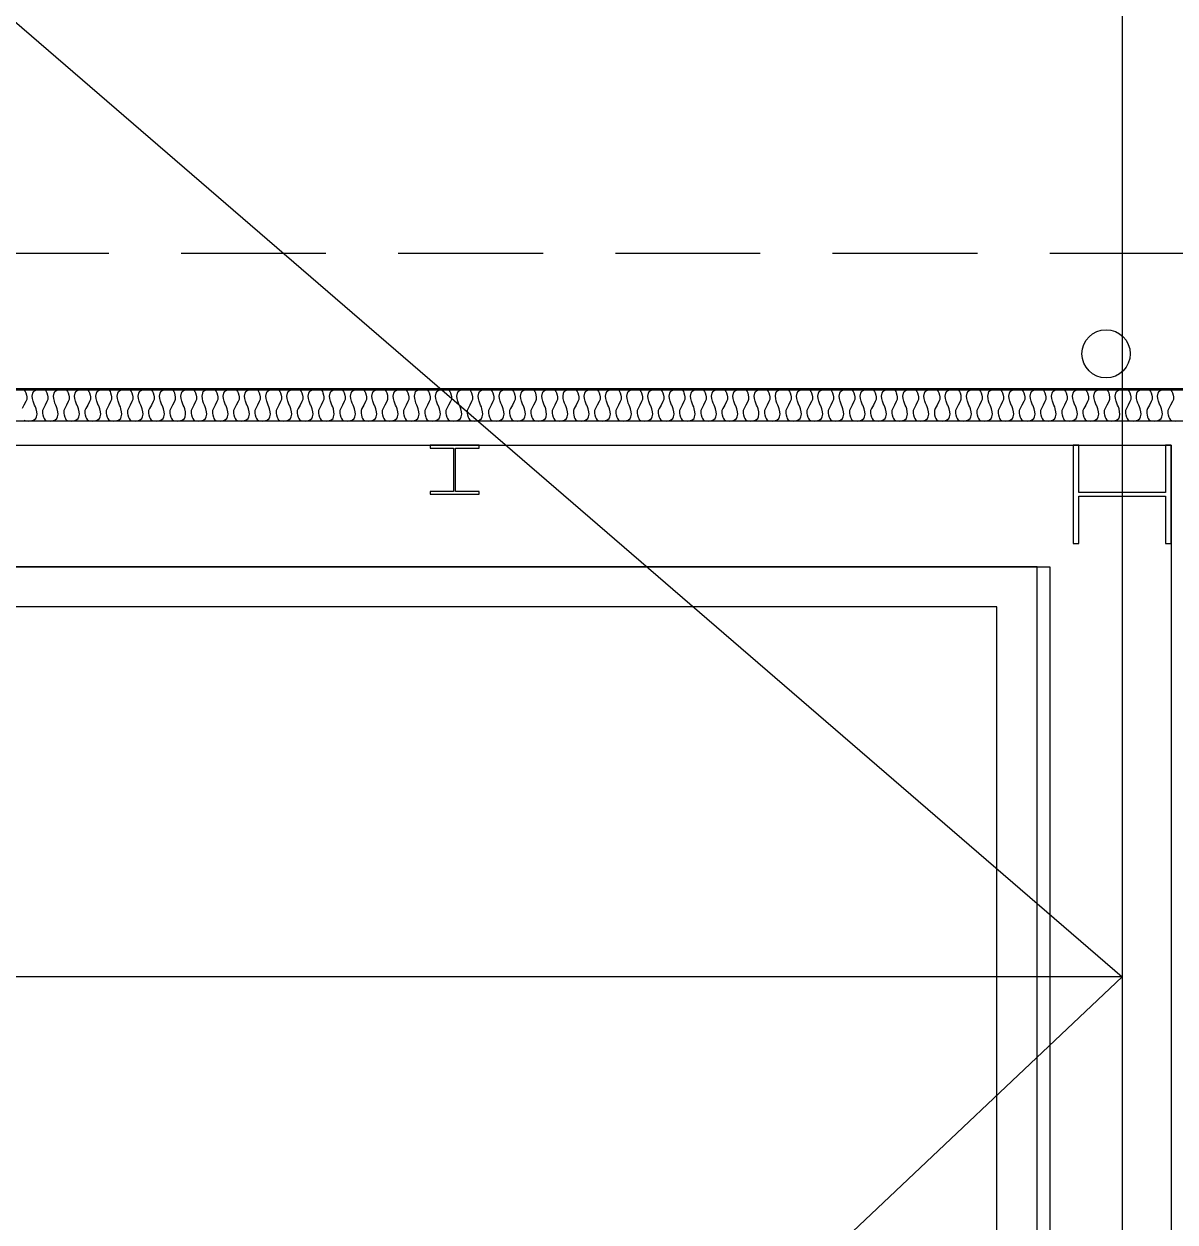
# Model space of a CAD drawing. Header units: millimetres. Extents: x -68474 to 336725, y -113450 to 40976.
# Drawn here: x 122587 to 126164, y -60762 to -57038 of the extents above; entities that cross this region are included whole.
import ezdxf

# ---------------------------------------------------------------- set-up
doc = ezdxf.new("R2010")
doc.units = ezdxf.units.MM
doc.header["$LTSCALE"] = 900
doc.linetypes.add('s5152a$0$DASHED', pattern=[0.75, 0.5, -0.25])
for name, color, linetype in [('s5152a$0$12', 7, 'Continuous'), ('s5152a$0$45', 7, 'Continuous'), ('s5152a$0$CLADDING', 1, 'Continuous'), ('s5152a$0$ELE', 13, 'Continuous'), ('s5152a$0$INNER', 4, 'Continuous'), ('s5152a$0$MGI-HAT', 7, 'Continuous'), ('s5152a$0$ST-POST', 5, 'Continuous'), ('s5152a$0$STEP', 15, 'Continuous')]:
    doc.layers.add(name, color=color, linetype=linetype)

msp = doc.modelspace()

# ---------------------------------------------------------------- linework, layer by layer
at = {"linetype": 's5152a$0$DASHED'}
msp.add_line((112950.1, -57749.9), (126600.1, -57749.9), dxfattribs=at)
msp.add_circle((125950, -58063), 75)
at = {"layer": 's5152a$0$12', "color": 8, "linetype": 'Continuous'}
for p, q in [((126000.1, -59999.9), (108000, -59999.9)), ((116929.5, -68573.4), (125999.9, -59999.9))]:
    msp.add_line(p, q, dxfattribs=at)
at = {"layer": 's5152a$0$45', "color": 8, "linetype": 'Continuous'}
for p, q in [((126000.1, -43170), (126000.1, -71250)), ((116931.7, -52173.9), (125999.9, -59999.9))]:
    msp.add_line(p, q, dxfattribs=at)
at = {"layer": 's5152a$0$CLADDING'}
for p, q in [((120675.1, -58172.4), (126327.6, -58172.4)), ((126327.6, -58172.4), (120675.1, -58172.4)), ((126227.6, -58272.4), (120775.1, -58272.4))]:
    msp.add_line(p, q, dxfattribs=at)
at = {"layer": 's5152a$0$ELE'}
for p, q in [((120775.1, -58347.4), (126152.6, -58347.4)), ((126152.6, -58347.4), (126152.6, -71199.9))]:
    msp.add_line(p, q, dxfattribs=at)
at = {"layer": 's5152a$0$INNER'}
for points in [[(122581.1, -58173.55883), (122587.1, -58175.55883), (122590.1, -58180.55883), (122592.1, -58184.55883), (122594.1, -58191.55883), (122595.1, -58196.55883), (122595.1, -58201.55883), (122595.1, -58205.55883), (122592.1, -58211.55883), (122586.67941, -58222.4), (122581.25883, -58233.24117)], [(122619.43647, -58222.4), (122617.1, -58216.55883), (122615.1, -58210.55883), (122613.1, -58201.55883), (122612.1, -58194.55883), (122614.1, -58185.55883), (122616.1, -58180.55883), (122623.1, -58175.55883), (122637.1, -58172.55883), (122647.1, -58173.55883), (122653.1, -58175.55883), (122656.1, -58180.55883), (122658.1, -58184.55883), (122660.1, -58191.55883), (122661.1, -58196.55883), (122661.1, -58201.55883), (122661.1, -58205.55883), (122658.1, -58211.55883), (122652.67941, -58222.4), (122647.25883, -58233.24117), (122644.25883, -58239.24117), (122644.25883, -58243.24117), (122644.25883, -58248.24117), (122645.25883, -58253.24117), (122647.25883, -58260.24117), (122649.25883, -58264.24117), (122652.25883, -58269.24117), (122658.25883, -58271.24117), (122668.25883, -58272.24117), (122682.25883, -58269.24117), (122689.25883, -58264.24117), (122691.25883, -58259.24117), (122693.25883, -58250.24117), (122692.25883, -58243.24117), (122690.25883, -58234.24117), (122688.25883, -58228.24117), (122685.92236, -58222.4)], [(122685.43647, -58222.4), (122683.1, -58216.55883), (122681.1, -58210.55883), (122679.1, -58201.55883), (122678.1, -58194.55883), (122680.1, -58185.55883), (122682.1, -58180.55883), (122689.1, -58175.55883), (122703.1, -58172.55883), (122713.1, -58173.55883), (122719.1, -58175.55883), (122722.1, -58180.55883), (122724.1, -58184.55883), (122726.1, -58191.55883), (122727.1, -58196.55883), (122727.1, -58201.55883), (122727.1, -58205.55883), (122724.1, -58211.55883), (122718.67941, -58222.4), (122713.25883, -58233.24117), (122710.25883, -58239.24117), (122710.25883, -58243.24117), (122710.25883, -58248.24117), (122711.25883, -58253.24117), (122713.25883, -58260.24117), (122715.25883, -58264.24117), (122718.25883, -58269.24117), (122724.25883, -58271.24117), (122734.25883, -58272.24117), (122748.25883, -58269.24117), (122755.25883, -58264.24117), (122757.25883, -58259.24117), (122759.25883, -58250.24117), (122758.25883, -58243.24117), (122756.25883, -58234.24117), (122754.25883, -58228.24117), (122751.92236, -58222.4)], [(122751.43647, -58222.4), (122749.1, -58216.55883), (122747.1, -58210.55883), (122745.1, -58201.55883), (122744.1, -58194.55883), (122746.1, -58185.55883), (122748.1, -58180.55883), (122755.1, -58175.55883), (122769.1, -58172.55883), (122779.1, -58173.55883), (122785.1, -58175.55883), (122788.1, -58180.55883), (122790.1, -58184.55883), (122792.1, -58191.55883), (122793.1, -58196.55883), (122793.1, -58201.55883), (122793.1, -58205.55883), (122790.1, -58211.55883), (122784.67941, -58222.4), (122779.25883, -58233.24117), (122776.25883, -58239.24117), (122776.25883, -58243.24117), (122776.25883, -58248.24117), (122777.25883, -58253.24117), (122779.25883, -58260.24117), (122781.25883, -58264.24117), (122784.25883, -58269.24117), (122790.25883, -58271.24117), (122800.25883, -58272.24117), (122814.25883, -58269.24117), (122821.25883, -58264.24117), (122823.25883, -58259.24117), (122825.25883, -58250.24117), (122824.25883, -58243.24117), (122822.25883, -58234.24117), (122820.25883, -58228.24117), (122817.92236, -58222.4)], [(122817.43647, -58222.4), (122815.1, -58216.55883), (122813.1, -58210.55883), (122811.1, -58201.55883), (122810.1, -58194.55883), (122812.1, -58185.55883), (122814.1, -58180.55883), (122821.1, -58175.55883), (122835.1, -58172.55883), (122845.1, -58173.55883), (122851.1, -58175.55883), (122854.1, -58180.55883), (122856.1, -58184.55883), (122858.1, -58191.55883), (122859.1, -58196.55883), (122859.1, -58201.55883), (122859.1, -58205.55883), (122856.1, -58211.55883), (122850.67941, -58222.4), (122845.25883, -58233.24117), (122842.25883, -58239.24117), (122842.25883, -58243.24117), (122842.25883, -58248.24117), (122843.25883, -58253.24117), (122845.25883, -58260.24117), (122847.25883, -58264.24117), (122850.25883, -58269.24117), (122856.25883, -58271.24117), (122866.25883, -58272.24117), (122880.25883, -58269.24117), (122887.25883, -58264.24117), (122889.25883, -58259.24117), (122891.25883, -58250.24117), (122890.25883, -58243.24117), (122888.25883, -58234.24117), (122886.25883, -58228.24117), (122883.92236, -58222.4)], [(122883.43647, -58222.4), (122881.1, -58216.55883), (122879.1, -58210.55883), (122877.1, -58201.55883), (122876.1, -58194.55883), (122878.1, -58185.55883), (122880.1, -58180.55883), (122887.1, -58175.55883), (122901.1, -58172.55883), (122911.1, -58173.55883), (122917.1, -58175.55883), (122920.1, -58180.55883), (122922.1, -58184.55883), (122924.1, -58191.55883), (122925.1, -58196.55883), (122925.1, -58201.55883), (122925.1, -58205.55883), (122922.1, -58211.55883), (122916.67941, -58222.4), (122911.25883, -58233.24117), (122908.25883, -58239.24117), (122908.25883, -58243.24117), (122908.25883, -58248.24117), (122909.25883, -58253.24117), (122911.25883, -58260.24117), (122913.25883, -58264.24117), (122916.25883, -58269.24117), (122922.25883, -58271.24117), (122932.25883, -58272.24117), (122946.25883, -58269.24117), (122953.25883, -58264.24117), (122955.25883, -58259.24117), (122957.25883, -58250.24117), (122956.25883, -58243.24117), (122954.25883, -58234.24117), (122952.25883, -58228.24117), (122949.92236, -58222.4)], [(122949.43647, -58222.4), (122947.1, -58216.55883), (122945.1, -58210.55883), (122943.1, -58201.55883), (122942.1, -58194.55883), (122944.1, -58185.55883), (122946.1, -58180.55883), (122953.1, -58175.55883), (122967.1, -58172.55883), (122977.1, -58173.55883), (122983.1, -58175.55883), (122986.1, -58180.55883), (122988.1, -58184.55883), (122990.1, -58191.55883), (122991.1, -58196.55883), (122991.1, -58201.55883), (122991.1, -58205.55883), (122988.1, -58211.55883), (122982.67941, -58222.4), (122977.25883, -58233.24117), (122974.25883, -58239.24117), (122974.25883, -58243.24117), (122974.25883, -58248.24117), (122975.25883, -58253.24117), (122977.25883, -58260.24117), (122979.25883, -58264.24117), (122982.25883, -58269.24117), (122988.25883, -58271.24117), (122998.25883, -58272.24117), (123012.25883, -58269.24117), (123019.25883, -58264.24117), (123021.25883, -58259.24117), (123023.25883, -58250.24117), (123022.25883, -58243.24117), (123020.25883, -58234.24117), (123018.25883, -58228.24117), (123015.92236, -58222.4)], [(123015.43647, -58222.4), (123013.1, -58216.55883), (123011.1, -58210.55883), (123009.1, -58201.55883), (123008.1, -58194.55883), (123010.1, -58185.55883), (123012.1, -58180.55883), (123019.1, -58175.55883), (123033.1, -58172.55883), (123043.1, -58173.55883), (123049.1, -58175.55883), (123052.1, -58180.55883), (123054.1, -58184.55883), (123056.1, -58191.55883), (123057.1, -58196.55883), (123057.1, -58201.55883), (123057.1, -58205.55883), (123054.1, -58211.55883), (123048.67941, -58222.4), (123043.25883, -58233.24117), (123040.25883, -58239.24117), (123040.25883, -58243.24117), (123040.25883, -58248.24117), (123041.25883, -58253.24117), (123043.25883, -58260.24117), (123045.25883, -58264.24117), (123048.25883, -58269.24117), (123054.25883, -58271.24117), (123064.25883, -58272.24117), (123078.25883, -58269.24117), (123085.25883, -58264.24117), (123087.25883, -58259.24117), (123089.25883, -58250.24117), (123088.25883, -58243.24117), (123086.25883, -58234.24117), (123084.25883, -58228.24117), (123081.92236, -58222.4)], [(123081.43647, -58222.4), (123079.1, -58216.55883), (123077.1, -58210.55883), (123075.1, -58201.55883), (123074.1, -58194.55883), (123076.1, -58185.55883), (123078.1, -58180.55883), (123085.1, -58175.55883), (123099.1, -58172.55883), (123109.1, -58173.55883), (123115.1, -58175.55883), (123118.1, -58180.55883), (123120.1, -58184.55883), (123122.1, -58191.55883), (123123.1, -58196.55883), (123123.1, -58201.55883), (123123.1, -58205.55883), (123120.1, -58211.55883), (123114.67941, -58222.4), (123109.25883, -58233.24117), (123106.25883, -58239.24117), (123106.25883, -58243.24117), (123106.25883, -58248.24117), (123107.25883, -58253.24117), (123109.25883, -58260.24117), (123111.25883, -58264.24117), (123114.25883, -58269.24117), (123120.25883, -58271.24117), (123130.25883, -58272.24117), (123144.25883, -58269.24117), (123151.25883, -58264.24117), (123153.25883, -58259.24117), (123155.25883, -58250.24117), (123154.25883, -58243.24117), (123152.25883, -58234.24117), (123150.25883, -58228.24117), (123147.92236, -58222.4)], [(123147.43647, -58222.4), (123145.1, -58216.55883), (123143.1, -58210.55883), (123141.1, -58201.55883), (123140.1, -58194.55883), (123142.1, -58185.55883), (123144.1, -58180.55883), (123151.1, -58175.55883), (123165.1, -58172.55883), (123175.1, -58173.55883), (123181.1, -58175.55883), (123184.1, -58180.55883), (123186.1, -58184.55883), (123188.1, -58191.55883), (123189.1, -58196.55883), (123189.1, -58201.55883), (123189.1, -58205.55883), (123186.1, -58211.55883), (123180.67941, -58222.4), (123175.25883, -58233.24117), (123172.25883, -58239.24117), (123172.25883, -58243.24117), (123172.25883, -58248.24117), (123173.25883, -58253.24117), (123175.25883, -58260.24117), (123177.25883, -58264.24117), (123180.25883, -58269.24117), (123186.25883, -58271.24117), (123196.25883, -58272.24117), (123210.25883, -58269.24117), (123217.25883, -58264.24117), (123219.25883, -58259.24117), (123221.25883, -58250.24117), (123220.25883, -58243.24117), (123218.25883, -58234.24117), (123216.25883, -58228.24117), (123213.92236, -58222.4)], [(123213.43647, -58222.4), (123211.1, -58216.55883), (123209.1, -58210.55883), (123207.1, -58201.55883), (123206.1, -58194.55883), (123208.1, -58185.55883), (123210.1, -58180.55883), (123217.1, -58175.55883), (123231.1, -58172.55883), (123241.1, -58173.55883), (123247.1, -58175.55883), (123250.1, -58180.55883), (123252.1, -58184.55883), (123254.1, -58191.55883), (123255.1, -58196.55883), (123255.1, -58201.55883), (123255.1, -58205.55883), (123252.1, -58211.55883), (123246.67941, -58222.4), (123241.25883, -58233.24117), (123238.25883, -58239.24117), (123238.25883, -58243.24117), (123238.25883, -58248.24117), (123239.25883, -58253.24117), (123241.25883, -58260.24117), (123243.25883, -58264.24117), (123246.25883, -58269.24117), (123252.25883, -58271.24117), (123262.25883, -58272.24117), (123276.25883, -58269.24117), (123283.25883, -58264.24117), (123285.25883, -58259.24117), (123287.25883, -58250.24117), (123286.25883, -58243.24117), (123284.25883, -58234.24117), (123282.25883, -58228.24117), (123279.92236, -58222.4)], [(123279.43647, -58222.4), (123277.1, -58216.55883), (123275.1, -58210.55883), (123273.1, -58201.55883), (123272.1, -58194.55883), (123274.1, -58185.55883), (123276.1, -58180.55883), (123283.1, -58175.55883), (123297.1, -58172.55883), (123307.1, -58173.55883), (123313.1, -58175.55883), (123316.1, -58180.55883), (123318.1, -58184.55883), (123320.1, -58191.55883), (123321.1, -58196.55883), (123321.1, -58201.55883), (123321.1, -58205.55883), (123318.1, -58211.55883), (123312.67941, -58222.4), (123307.25883, -58233.24117), (123304.25883, -58239.24117), (123304.25883, -58243.24117), (123304.25883, -58248.24117), (123305.25883, -58253.24117), (123307.25883, -58260.24117), (123309.25883, -58264.24117), (123312.25883, -58269.24117), (123318.25883, -58271.24117), (123328.25883, -58272.24117), (123342.25883, -58269.24117), (123349.25883, -58264.24117), (123351.25883, -58259.24117), (123353.25883, -58250.24117), (123352.25883, -58243.24117), (123350.25883, -58234.24117), (123348.25883, -58228.24117), (123345.92236, -58222.4)], [(123345.43647, -58222.4), (123343.1, -58216.55883), (123341.1, -58210.55883), (123339.1, -58201.55883), (123338.1, -58194.55883), (123340.1, -58185.55883), (123342.1, -58180.55883), (123349.1, -58175.55883), (123363.1, -58172.55883), (123373.1, -58173.55883), (123379.1, -58175.55883), (123382.1, -58180.55883), (123384.1, -58184.55883), (123386.1, -58191.55883), (123387.1, -58196.55883), (123387.1, -58201.55883), (123387.1, -58205.55883), (123384.1, -58211.55883), (123378.67941, -58222.4), (123373.25883, -58233.24117), (123370.25883, -58239.24117), (123370.25883, -58243.24117), (123370.25883, -58248.24117), (123371.25883, -58253.24117), (123373.25883, -58260.24117), (123375.25883, -58264.24117), (123378.25883, -58269.24117), (123384.25883, -58271.24117), (123394.25883, -58272.24117), (123408.25883, -58269.24117), (123415.25883, -58264.24117), (123417.25883, -58259.24117), (123419.25883, -58250.24117), (123418.25883, -58243.24117), (123416.25883, -58234.24117), (123414.25883, -58228.24117), (123411.92236, -58222.4)], [(123411.43647, -58222.4), (123409.1, -58216.55883), (123407.1, -58210.55883), (123405.1, -58201.55883), (123404.1, -58194.55883), (123406.1, -58185.55883), (123408.1, -58180.55883), (123415.1, -58175.55883), (123429.1, -58172.55883), (123439.1, -58173.55883), (123445.1, -58175.55883), (123448.1, -58180.55883), (123450.1, -58184.55883), (123452.1, -58191.55883), (123453.1, -58196.55883), (123453.1, -58201.55883), (123453.1, -58205.55883), (123450.1, -58211.55883), (123444.67941, -58222.4), (123439.25883, -58233.24117), (123436.25883, -58239.24117), (123436.25883, -58243.24117), (123436.25883, -58248.24117), (123437.25883, -58253.24117), (123439.25883, -58260.24117), (123441.25883, -58264.24117), (123444.25883, -58269.24117), (123450.25883, -58271.24117), (123460.25883, -58272.24117), (123474.25883, -58269.24117), (123481.25883, -58264.24117), (123483.25883, -58259.24117), (123485.25883, -58250.24117), (123484.25883, -58243.24117), (123482.25883, -58234.24117), (123480.25883, -58228.24117), (123477.92236, -58222.4)], [(123477.43647, -58222.4), (123475.1, -58216.55883), (123473.1, -58210.55883), (123471.1, -58201.55883), (123470.1, -58194.55883), (123472.1, -58185.55883), (123474.1, -58180.55883), (123481.1, -58175.55883), (123495.1, -58172.55883), (123505.1, -58173.55883), (123511.1, -58175.55883), (123514.1, -58180.55883), (123516.1, -58184.55883), (123518.1, -58191.55883), (123519.1, -58196.55883), (123519.1, -58201.55883), (123519.1, -58205.55883), (123516.1, -58211.55883), (123510.67941, -58222.4), (123505.25883, -58233.24117), (123502.25883, -58239.24117), (123502.25883, -58243.24117), (123502.25883, -58248.24117), (123503.25883, -58253.24117), (123505.25883, -58260.24117), (123507.25883, -58264.24117), (123510.25883, -58269.24117), (123516.25883, -58271.24117), (123526.25883, -58272.24117), (123540.25883, -58269.24117), (123547.25883, -58264.24117), (123549.25883, -58259.24117), (123551.25883, -58250.24117), (123550.25883, -58243.24117), (123548.25883, -58234.24117), (123546.25883, -58228.24117), (123543.92236, -58222.4)], [(123543.43647, -58222.4), (123541.1, -58216.55883), (123539.1, -58210.55883), (123537.1, -58201.55883), (123536.1, -58194.55883), (123538.1, -58185.55883), (123540.1, -58180.55883), (123547.1, -58175.55883), (123561.1, -58172.55883), (123571.1, -58173.55883), (123577.1, -58175.55883), (123580.1, -58180.55883), (123582.1, -58184.55883), (123584.1, -58191.55883), (123585.1, -58196.55883), (123585.1, -58201.55883), (123585.1, -58205.55883), (123582.1, -58211.55883), (123576.67941, -58222.4), (123571.25883, -58233.24117), (123568.25883, -58239.24117), (123568.25883, -58243.24117), (123568.25883, -58248.24117), (123569.25883, -58253.24117), (123571.25883, -58260.24117), (123573.25883, -58264.24117), (123576.25883, -58269.24117), (123582.25883, -58271.24117), (123592.25883, -58272.24117), (123606.25883, -58269.24117), (123613.25883, -58264.24117), (123615.25883, -58259.24117), (123617.25883, -58250.24117), (123616.25883, -58243.24117), (123614.25883, -58234.24117), (123612.25883, -58228.24117), (123609.92236, -58222.4)], [(123609.43647, -58222.4), (123607.1, -58216.55883), (123605.1, -58210.55883), (123603.1, -58201.55883), (123602.1, -58194.55883), (123604.1, -58185.55883), (123606.1, -58180.55883), (123613.1, -58175.55883), (123627.1, -58172.55883), (123637.1, -58173.55883), (123643.1, -58175.55883), (123646.1, -58180.55883), (123648.1, -58184.55883), (123650.1, -58191.55883), (123651.1, -58196.55883), (123651.1, -58201.55883), (123651.1, -58205.55883), (123648.1, -58211.55883), (123642.67941, -58222.4), (123637.25883, -58233.24117), (123634.25883, -58239.24117), (123634.25883, -58243.24117), (123634.25883, -58248.24117), (123635.25883, -58253.24117), (123637.25883, -58260.24117), (123639.25883, -58264.24117), (123642.25883, -58269.24117), (123648.25883, -58271.24117), (123658.25883, -58272.24117), (123672.25883, -58269.24117), (123679.25883, -58264.24117), (123681.25883, -58259.24117), (123683.25883, -58250.24117), (123682.25883, -58243.24117), (123680.25883, -58234.24117), (123678.25883, -58228.24117), (123675.92236, -58222.4)], [(123675.43647, -58222.4), (123673.1, -58216.55883), (123671.1, -58210.55883), (123669.1, -58201.55883), (123668.1, -58194.55883), (123670.1, -58185.55883), (123672.1, -58180.55883), (123679.1, -58175.55883), (123693.1, -58172.55883), (123703.1, -58173.55883), (123709.1, -58175.55883), (123712.1, -58180.55883), (123714.1, -58184.55883), (123716.1, -58191.55883), (123717.1, -58196.55883), (123717.1, -58201.55883), (123717.1, -58205.55883), (123714.1, -58211.55883), (123708.67941, -58222.4), (123703.25883, -58233.24117), (123700.25883, -58239.24117), (123700.25883, -58243.24117), (123700.25883, -58248.24117), (123701.25883, -58253.24117), (123703.25883, -58260.24117), (123705.25883, -58264.24117), (123708.25883, -58269.24117), (123714.25883, -58271.24117), (123724.25883, -58272.24117), (123738.25883, -58269.24117), (123745.25883, -58264.24117), (123747.25883, -58259.24117), (123749.25883, -58250.24117), (123748.25883, -58243.24117), (123746.25883, -58234.24117), (123744.25883, -58228.24117), (123741.92236, -58222.4)], [(123741.43647, -58222.4), (123739.1, -58216.55883), (123737.1, -58210.55883), (123735.1, -58201.55883), (123734.1, -58194.55883), (123736.1, -58185.55883), (123738.1, -58180.55883), (123745.1, -58175.55883), (123759.1, -58172.55883), (123769.1, -58173.55883), (123775.1, -58175.55883), (123778.1, -58180.55883), (123780.1, -58184.55883), (123782.1, -58191.55883), (123783.1, -58196.55883), (123783.1, -58201.55883), (123783.1, -58205.55883), (123780.1, -58211.55883), (123774.67941, -58222.4), (123769.25883, -58233.24117), (123766.25883, -58239.24117), (123766.25883, -58243.24117), (123766.25883, -58248.24117), (123767.25883, -58253.24117), (123769.25883, -58260.24117), (123771.25883, -58264.24117), (123774.25883, -58269.24117), (123780.25883, -58271.24117), (123790.25883, -58272.24117), (123804.25883, -58269.24117), (123811.25883, -58264.24117), (123813.25883, -58259.24117), (123815.25883, -58250.24117), (123814.25883, -58243.24117), (123812.25883, -58234.24117), (123810.25883, -58228.24117), (123807.92236, -58222.4)], [(123807.43647, -58222.4), (123805.1, -58216.55883), (123803.1, -58210.55883), (123801.1, -58201.55883), (123800.1, -58194.55883), (123802.1, -58185.55883), (123804.1, -58180.55883), (123811.1, -58175.55883), (123825.1, -58172.55883), (123835.1, -58173.55883), (123841.1, -58175.55883), (123844.1, -58180.55883), (123846.1, -58184.55883), (123848.1, -58191.55883), (123849.1, -58196.55883), (123849.1, -58201.55883), (123849.1, -58205.55883), (123846.1, -58211.55883), (123840.67941, -58222.4), (123835.25883, -58233.24117), (123832.25883, -58239.24117), (123832.25883, -58243.24117), (123832.25883, -58248.24117), (123833.25883, -58253.24117), (123835.25883, -58260.24117), (123837.25883, -58264.24117), (123840.25883, -58269.24117), (123846.25883, -58271.24117), (123856.25883, -58272.24117), (123870.25883, -58269.24117), (123877.25883, -58264.24117), (123879.25883, -58259.24117), (123881.25883, -58250.24117), (123880.25883, -58243.24117), (123878.25883, -58234.24117), (123876.25883, -58228.24117), (123873.92236, -58222.4)], [(123873.43647, -58222.4), (123871.1, -58216.55883), (123869.1, -58210.55883), (123867.1, -58201.55883), (123866.1, -58194.55883), (123868.1, -58185.55883), (123870.1, -58180.55883), (123877.1, -58175.55883), (123891.1, -58172.55883), (123901.1, -58173.55883), (123907.1, -58175.55883), (123910.1, -58180.55883), (123912.1, -58184.55883), (123914.1, -58191.55883), (123915.1, -58196.55883), (123915.1, -58201.55883), (123915.1, -58205.55883), (123912.1, -58211.55883), (123906.67941, -58222.4), (123901.25883, -58233.24117), (123898.25883, -58239.24117), (123898.25883, -58243.24117), (123898.25883, -58248.24117), (123899.25883, -58253.24117), (123901.25883, -58260.24117), (123903.25883, -58264.24117), (123906.25883, -58269.24117), (123912.25883, -58271.24117), (123922.25883, -58272.24117), (123936.25883, -58269.24117), (123943.25883, -58264.24117), (123945.25883, -58259.24117), (123947.25883, -58250.24117), (123946.25883, -58243.24117), (123944.25883, -58234.24117), (123942.25883, -58228.24117), (123939.92236, -58222.4)], [(123939.43647, -58222.4), (123937.1, -58216.55883), (123935.1, -58210.55883), (123933.1, -58201.55883), (123932.1, -58194.55883), (123934.1, -58185.55883), (123936.1, -58180.55883), (123943.1, -58175.55883), (123957.1, -58172.55883), (123967.1, -58173.55883), (123973.1, -58175.55883), (123976.1, -58180.55883), (123978.1, -58184.55883), (123980.1, -58191.55883), (123981.1, -58196.55883), (123981.1, -58201.55883), (123981.1, -58205.55883), (123978.1, -58211.55883), (123972.67941, -58222.4), (123967.25883, -58233.24117), (123964.25883, -58239.24117), (123964.25883, -58243.24117), (123964.25883, -58248.24117), (123965.25883, -58253.24117), (123967.25883, -58260.24117), (123969.25883, -58264.24117), (123972.25883, -58269.24117), (123978.25883, -58271.24117), (123988.25883, -58272.24117), (124002.25883, -58269.24117), (124009.25883, -58264.24117), (124011.25883, -58259.24117), (124013.25883, -58250.24117), (124012.25883, -58243.24117), (124010.25883, -58234.24117), (124008.25883, -58228.24117), (124005.92236, -58222.4)], [(124005.43647, -58222.4), (124003.1, -58216.55883), (124001.1, -58210.55883), (123999.1, -58201.55883), (123998.1, -58194.55883), (124000.1, -58185.55883), (124002.1, -58180.55883), (124009.1, -58175.55883), (124023.1, -58172.55883), (124033.1, -58173.55883), (124039.1, -58175.55883), (124042.1, -58180.55883), (124044.1, -58184.55883), (124046.1, -58191.55883), (124047.1, -58196.55883), (124047.1, -58201.55883), (124047.1, -58205.55883), (124044.1, -58211.55883), (124038.67941, -58222.4), (124033.25883, -58233.24117), (124030.25883, -58239.24117), (124030.25883, -58243.24117), (124030.25883, -58248.24117), (124031.25883, -58253.24117), (124033.25883, -58260.24117), (124035.25883, -58264.24117), (124038.25883, -58269.24117), (124044.25883, -58271.24117), (124054.25883, -58272.24117), (124068.25883, -58269.24117), (124075.25883, -58264.24117), (124077.25883, -58259.24117), (124079.25883, -58250.24117), (124078.25883, -58243.24117), (124076.25883, -58234.24117), (124074.25883, -58228.24117), (124071.92236, -58222.4)], [(124071.43647, -58222.4), (124069.1, -58216.55883), (124067.1, -58210.55883), (124065.1, -58201.55883), (124064.1, -58194.55883), (124066.1, -58185.55883), (124068.1, -58180.55883), (124075.1, -58175.55883), (124089.1, -58172.55883), (124099.1, -58173.55883), (124105.1, -58175.55883), (124108.1, -58180.55883), (124110.1, -58184.55883), (124112.1, -58191.55883), (124113.1, -58196.55883), (124113.1, -58201.55883), (124113.1, -58205.55883), (124110.1, -58211.55883), (124104.67941, -58222.4), (124099.25883, -58233.24117), (124096.25883, -58239.24117), (124096.25883, -58243.24117), (124096.25883, -58248.24117), (124097.25883, -58253.24117), (124099.25883, -58260.24117), (124101.25883, -58264.24117), (124104.25883, -58269.24117), (124110.25883, -58271.24117), (124120.25883, -58272.24117), (124134.25883, -58269.24117), (124141.25883, -58264.24117), (124143.25883, -58259.24117), (124145.25883, -58250.24117), (124144.25883, -58243.24117), (124142.25883, -58234.24117), (124140.25883, -58228.24117), (124137.92236, -58222.4)], [(124137.43647, -58222.4), (124135.1, -58216.55883), (124133.1, -58210.55883), (124131.1, -58201.55883), (124130.1, -58194.55883), (124132.1, -58185.55883), (124134.1, -58180.55883), (124141.1, -58175.55883), (124155.1, -58172.55883), (124165.1, -58173.55883), (124171.1, -58175.55883), (124174.1, -58180.55883), (124176.1, -58184.55883), (124178.1, -58191.55883), (124179.1, -58196.55883), (124179.1, -58201.55883), (124179.1, -58205.55883), (124176.1, -58211.55883), (124170.67941, -58222.4), (124165.25883, -58233.24117), (124162.25883, -58239.24117), (124162.25883, -58243.24117), (124162.25883, -58248.24117), (124163.25883, -58253.24117), (124165.25883, -58260.24117), (124167.25883, -58264.24117), (124170.25883, -58269.24117), (124176.25883, -58271.24117), (124186.25883, -58272.24117), (124200.25883, -58269.24117), (124207.25883, -58264.24117), (124209.25883, -58259.24117), (124211.25883, -58250.24117), (124210.25883, -58243.24117), (124208.25883, -58234.24117), (124206.25883, -58228.24117), (124203.92236, -58222.4)], [(124203.43647, -58222.4), (124201.1, -58216.55883), (124199.1, -58210.55883), (124197.1, -58201.55883), (124196.1, -58194.55883), (124198.1, -58185.55883), (124200.1, -58180.55883), (124207.1, -58175.55883), (124221.1, -58172.55883), (124231.1, -58173.55883), (124237.1, -58175.55883), (124240.1, -58180.55883), (124242.1, -58184.55883), (124244.1, -58191.55883), (124245.1, -58196.55883), (124245.1, -58201.55883), (124245.1, -58205.55883), (124242.1, -58211.55883), (124236.67941, -58222.4), (124231.25883, -58233.24117), (124228.25883, -58239.24117), (124228.25883, -58243.24117), (124228.25883, -58248.24117), (124229.25883, -58253.24117), (124231.25883, -58260.24117), (124233.25883, -58264.24117), (124236.25883, -58269.24117), (124242.25883, -58271.24117), (124252.25883, -58272.24117), (124266.25883, -58269.24117), (124273.25883, -58264.24117), (124275.25883, -58259.24117), (124277.25883, -58250.24117), (124276.25883, -58243.24117), (124274.25883, -58234.24117), (124272.25883, -58228.24117), (124269.92236, -58222.4)], [(124269.43647, -58222.4), (124267.1, -58216.55883), (124265.1, -58210.55883), (124263.1, -58201.55883), (124262.1, -58194.55883), (124264.1, -58185.55883), (124266.1, -58180.55883), (124273.1, -58175.55883), (124287.1, -58172.55883), (124297.1, -58173.55883), (124303.1, -58175.55883), (124306.1, -58180.55883), (124308.1, -58184.55883), (124310.1, -58191.55883), (124311.1, -58196.55883), (124311.1, -58201.55883), (124311.1, -58205.55883), (124308.1, -58211.55883), (124302.67941, -58222.4), (124297.25883, -58233.24117), (124294.25883, -58239.24117), (124294.25883, -58243.24117), (124294.25883, -58248.24117), (124295.25883, -58253.24117), (124297.25883, -58260.24117), (124299.25883, -58264.24117), (124302.25883, -58269.24117), (124308.25883, -58271.24117), (124318.25883, -58272.24117), (124332.25883, -58269.24117), (124339.25883, -58264.24117), (124341.25883, -58259.24117), (124343.25883, -58250.24117), (124342.25883, -58243.24117), (124340.25883, -58234.24117), (124338.25883, -58228.24117), (124335.92236, -58222.4)], [(124335.43647, -58222.4), (124333.1, -58216.55883), (124331.1, -58210.55883), (124329.1, -58201.55883), (124328.1, -58194.55883), (124330.1, -58185.55883), (124332.1, -58180.55883), (124339.1, -58175.55883), (124353.1, -58172.55883), (124363.1, -58173.55883), (124369.1, -58175.55883), (124372.1, -58180.55883), (124374.1, -58184.55883), (124376.1, -58191.55883), (124377.1, -58196.55883), (124377.1, -58201.55883), (124377.1, -58205.55883), (124374.1, -58211.55883), (124368.67941, -58222.4), (124363.25883, -58233.24117), (124360.25883, -58239.24117), (124360.25883, -58243.24117), (124360.25883, -58248.24117), (124361.25883, -58253.24117), (124363.25883, -58260.24117), (124365.25883, -58264.24117), (124368.25883, -58269.24117), (124374.25883, -58271.24117), (124384.25883, -58272.24117), (124398.25883, -58269.24117), (124405.25883, -58264.24117), (124407.25883, -58259.24117), (124409.25883, -58250.24117), (124408.25883, -58243.24117), (124406.25883, -58234.24117), (124404.25883, -58228.24117), (124401.92236, -58222.4)], [(124401.43647, -58222.4), (124399.1, -58216.55883), (124397.1, -58210.55883), (124395.1, -58201.55883), (124394.1, -58194.55883), (124396.1, -58185.55883), (124398.1, -58180.55883), (124405.1, -58175.55883), (124419.1, -58172.55883), (124429.1, -58173.55883), (124435.1, -58175.55883), (124438.1, -58180.55883), (124440.1, -58184.55883), (124442.1, -58191.55883), (124443.1, -58196.55883), (124443.1, -58201.55883), (124443.1, -58205.55883), (124440.1, -58211.55883), (124434.67941, -58222.4), (124429.25883, -58233.24117), (124426.25883, -58239.24117), (124426.25883, -58243.24117), (124426.25883, -58248.24117), (124427.25883, -58253.24117), (124429.25883, -58260.24117), (124431.25883, -58264.24117), (124434.25883, -58269.24117), (124440.25883, -58271.24117), (124450.25883, -58272.24117), (124464.25883, -58269.24117), (124471.25883, -58264.24117), (124473.25883, -58259.24117), (124475.25883, -58250.24117), (124474.25883, -58243.24117), (124472.25883, -58234.24117), (124470.25883, -58228.24117), (124467.92236, -58222.4)], [(124467.43647, -58222.4), (124465.1, -58216.55883), (124463.1, -58210.55883), (124461.1, -58201.55883), (124460.1, -58194.55883), (124462.1, -58185.55883), (124464.1, -58180.55883), (124471.1, -58175.55883), (124485.1, -58172.55883), (124495.1, -58173.55883), (124501.1, -58175.55883), (124504.1, -58180.55883), (124506.1, -58184.55883), (124508.1, -58191.55883), (124509.1, -58196.55883), (124509.1, -58201.55883), (124509.1, -58205.55883), (124506.1, -58211.55883), (124500.67941, -58222.4), (124495.25883, -58233.24117), (124492.25883, -58239.24117), (124492.25883, -58243.24117), (124492.25883, -58248.24117), (124493.25883, -58253.24117), (124495.25883, -58260.24117), (124497.25883, -58264.24117), (124500.25883, -58269.24117), (124506.25883, -58271.24117), (124516.25883, -58272.24117), (124530.25883, -58269.24117), (124537.25883, -58264.24117), (124539.25883, -58259.24117), (124541.25883, -58250.24117), (124540.25883, -58243.24117), (124538.25883, -58234.24117), (124536.25883, -58228.24117), (124533.92236, -58222.4)], [(124533.43647, -58222.4), (124531.1, -58216.55883), (124529.1, -58210.55883), (124527.1, -58201.55883), (124526.1, -58194.55883), (124528.1, -58185.55883), (124530.1, -58180.55883), (124537.1, -58175.55883), (124551.1, -58172.55883), (124561.1, -58173.55883), (124567.1, -58175.55883), (124570.1, -58180.55883), (124572.1, -58184.55883), (124574.1, -58191.55883), (124575.1, -58196.55883), (124575.1, -58201.55883), (124575.1, -58205.55883), (124572.1, -58211.55883), (124566.67941, -58222.4), (124561.25883, -58233.24117), (124558.25883, -58239.24117), (124558.25883, -58243.24117), (124558.25883, -58248.24117), (124559.25883, -58253.24117), (124561.25883, -58260.24117), (124563.25883, -58264.24117), (124566.25883, -58269.24117), (124572.25883, -58271.24117), (124582.25883, -58272.24117), (124596.25883, -58269.24117), (124603.25883, -58264.24117), (124605.25883, -58259.24117), (124607.25883, -58250.24117), (124606.25883, -58243.24117), (124604.25883, -58234.24117), (124602.25883, -58228.24117), (124599.92236, -58222.4)], [(124599.43647, -58222.4), (124597.1, -58216.55883), (124595.1, -58210.55883), (124593.1, -58201.55883), (124592.1, -58194.55883), (124594.1, -58185.55883), (124596.1, -58180.55883), (124603.1, -58175.55883), (124617.1, -58172.55883), (124627.1, -58173.55883), (124633.1, -58175.55883), (124636.1, -58180.55883), (124638.1, -58184.55883), (124640.1, -58191.55883), (124641.1, -58196.55883), (124641.1, -58201.55883), (124641.1, -58205.55883), (124638.1, -58211.55883), (124632.67941, -58222.4), (124627.25883, -58233.24117), (124624.25883, -58239.24117), (124624.25883, -58243.24117), (124624.25883, -58248.24117), (124625.25883, -58253.24117), (124627.25883, -58260.24117), (124629.25883, -58264.24117), (124632.25883, -58269.24117), (124638.25883, -58271.24117), (124648.25883, -58272.24117), (124662.25883, -58269.24117), (124669.25883, -58264.24117), (124671.25883, -58259.24117), (124673.25883, -58250.24117), (124672.25883, -58243.24117), (124670.25883, -58234.24117), (124668.25883, -58228.24117), (124665.92236, -58222.4)], [(124665.43647, -58222.4), (124663.1, -58216.55883), (124661.1, -58210.55883), (124659.1, -58201.55883), (124658.1, -58194.55883), (124660.1, -58185.55883), (124662.1, -58180.55883), (124669.1, -58175.55883), (124683.1, -58172.55883), (124693.1, -58173.55883), (124699.1, -58175.55883), (124702.1, -58180.55883), (124704.1, -58184.55883), (124706.1, -58191.55883), (124707.1, -58196.55883), (124707.1, -58201.55883), (124707.1, -58205.55883), (124704.1, -58211.55883), (124698.67941, -58222.4), (124693.25883, -58233.24117), (124690.25883, -58239.24117), (124690.25883, -58243.24117), (124690.25883, -58248.24117), (124691.25883, -58253.24117), (124693.25883, -58260.24117), (124695.25883, -58264.24117), (124698.25883, -58269.24117), (124704.25883, -58271.24117), (124714.25883, -58272.24117), (124728.25883, -58269.24117), (124735.25883, -58264.24117), (124737.25883, -58259.24117), (124739.25883, -58250.24117), (124738.25883, -58243.24117), (124736.25883, -58234.24117), (124734.25883, -58228.24117), (124731.92236, -58222.4)], [(124731.43647, -58222.4), (124729.1, -58216.55883), (124727.1, -58210.55883), (124725.1, -58201.55883), (124724.1, -58194.55883), (124726.1, -58185.55883), (124728.1, -58180.55883), (124735.1, -58175.55883), (124749.1, -58172.55883), (124759.1, -58173.55883), (124765.1, -58175.55883), (124768.1, -58180.55883), (124770.1, -58184.55883), (124772.1, -58191.55883), (124773.1, -58196.55883), (124773.1, -58201.55883), (124773.1, -58205.55883), (124770.1, -58211.55883), (124764.67941, -58222.4), (124759.25883, -58233.24117), (124756.25883, -58239.24117), (124756.25883, -58243.24117), (124756.25883, -58248.24117), (124757.25883, -58253.24117), (124759.25883, -58260.24117), (124761.25883, -58264.24117), (124764.25883, -58269.24117), (124770.25883, -58271.24117), (124780.25883, -58272.24117), (124794.25883, -58269.24117), (124801.25883, -58264.24117), (124803.25883, -58259.24117), (124805.25883, -58250.24117), (124804.25883, -58243.24117), (124802.25883, -58234.24117), (124800.25883, -58228.24117), (124797.92236, -58222.4)], [(124797.43647, -58222.4), (124795.1, -58216.55883), (124793.1, -58210.55883), (124791.1, -58201.55883), (124790.1, -58194.55883), (124792.1, -58185.55883), (124794.1, -58180.55883), (124801.1, -58175.55883), (124815.1, -58172.55883), (124825.1, -58173.55883), (124831.1, -58175.55883), (124834.1, -58180.55883), (124836.1, -58184.55883), (124838.1, -58191.55883), (124839.1, -58196.55883), (124839.1, -58201.55883), (124839.1, -58205.55883), (124836.1, -58211.55883), (124830.67941, -58222.4), (124825.25883, -58233.24117), (124822.25883, -58239.24117), (124822.25883, -58243.24117), (124822.25883, -58248.24117), (124823.25883, -58253.24117), (124825.25883, -58260.24117), (124827.25883, -58264.24117), (124830.25883, -58269.24117), (124836.25883, -58271.24117), (124846.25883, -58272.24117), (124860.25883, -58269.24117), (124867.25883, -58264.24117), (124869.25883, -58259.24117), (124871.25883, -58250.24117), (124870.25883, -58243.24117), (124868.25883, -58234.24117), (124866.25883, -58228.24117), (124863.92236, -58222.4)], [(124863.43647, -58222.4), (124861.1, -58216.55883), (124859.1, -58210.55883), (124857.1, -58201.55883), (124856.1, -58194.55883), (124858.1, -58185.55883), (124860.1, -58180.55883), (124867.1, -58175.55883), (124881.1, -58172.55883), (124891.1, -58173.55883), (124897.1, -58175.55883), (124900.1, -58180.55883), (124902.1, -58184.55883), (124904.1, -58191.55883), (124905.1, -58196.55883), (124905.1, -58201.55883), (124905.1, -58205.55883), (124902.1, -58211.55883), (124896.67941, -58222.4), (124891.25883, -58233.24117), (124888.25883, -58239.24117), (124888.25883, -58243.24117), (124888.25883, -58248.24117), (124889.25883, -58253.24117), (124891.25883, -58260.24117), (124893.25883, -58264.24117), (124896.25883, -58269.24117), (124902.25883, -58271.24117), (124912.25883, -58272.24117), (124926.25883, -58269.24117), (124933.25883, -58264.24117), (124935.25883, -58259.24117), (124937.25883, -58250.24117), (124936.25883, -58243.24117), (124934.25883, -58234.24117), (124932.25883, -58228.24117), (124929.92236, -58222.4)], [(124929.43647, -58222.4), (124927.1, -58216.55883), (124925.1, -58210.55883), (124923.1, -58201.55883), (124922.1, -58194.55883), (124924.1, -58185.55883), (124926.1, -58180.55883), (124933.1, -58175.55883), (124947.1, -58172.55883), (124957.1, -58173.55883), (124963.1, -58175.55883), (124966.1, -58180.55883), (124968.1, -58184.55883), (124970.1, -58191.55883), (124971.1, -58196.55883), (124971.1, -58201.55883), (124971.1, -58205.55883), (124968.1, -58211.55883), (124962.67941, -58222.4), (124957.25883, -58233.24117), (124954.25883, -58239.24117), (124954.25883, -58243.24117), (124954.25883, -58248.24117), (124955.25883, -58253.24117), (124957.25883, -58260.24117), (124959.25883, -58264.24117), (124962.25883, -58269.24117), (124968.25883, -58271.24117), (124978.25883, -58272.24117), (124992.25883, -58269.24117), (124999.25883, -58264.24117), (125001.25883, -58259.24117), (125003.25883, -58250.24117), (125002.25883, -58243.24117), (125000.25883, -58234.24117), (124998.25883, -58228.24117), (124995.92236, -58222.4)], [(124995.43647, -58222.4), (124993.1, -58216.55883), (124991.1, -58210.55883), (124989.1, -58201.55883), (124988.1, -58194.55883), (124990.1, -58185.55883), (124992.1, -58180.55883), (124999.1, -58175.55883), (125013.1, -58172.55883), (125023.1, -58173.55883), (125029.1, -58175.55883), (125032.1, -58180.55883), (125034.1, -58184.55883), (125036.1, -58191.55883), (125037.1, -58196.55883), (125037.1, -58201.55883), (125037.1, -58205.55883), (125034.1, -58211.55883), (125028.67941, -58222.4), (125023.25883, -58233.24117), (125020.25883, -58239.24117), (125020.25883, -58243.24117), (125020.25883, -58248.24117), (125021.25883, -58253.24117), (125023.25883, -58260.24117), (125025.25883, -58264.24117), (125028.25883, -58269.24117), (125034.25883, -58271.24117), (125044.25883, -58272.24117), (125058.25883, -58269.24117), (125065.25883, -58264.24117), (125067.25883, -58259.24117), (125069.25883, -58250.24117), (125068.25883, -58243.24117), (125066.25883, -58234.24117), (125064.25883, -58228.24117), (125061.92236, -58222.4)], [(125061.43647, -58222.4), (125059.1, -58216.55883), (125057.1, -58210.55883), (125055.1, -58201.55883), (125054.1, -58194.55883), (125056.1, -58185.55883), (125058.1, -58180.55883), (125065.1, -58175.55883), (125079.1, -58172.55883), (125089.1, -58173.55883), (125095.1, -58175.55883), (125098.1, -58180.55883), (125100.1, -58184.55883), (125102.1, -58191.55883), (125103.1, -58196.55883), (125103.1, -58201.55883), (125103.1, -58205.55883), (125100.1, -58211.55883), (125094.67941, -58222.4), (125089.25883, -58233.24117), (125086.25883, -58239.24117), (125086.25883, -58243.24117), (125086.25883, -58248.24117), (125087.25883, -58253.24117), (125089.25883, -58260.24117), (125091.25883, -58264.24117), (125094.25883, -58269.24117), (125100.25883, -58271.24117), (125110.25883, -58272.24117), (125124.25883, -58269.24117), (125131.25883, -58264.24117), (125133.25883, -58259.24117), (125135.25883, -58250.24117), (125134.25883, -58243.24117), (125132.25883, -58234.24117), (125130.25883, -58228.24117), (125127.92236, -58222.4)], [(125127.43647, -58222.4), (125125.1, -58216.55883), (125123.1, -58210.55883), (125121.1, -58201.55883), (125120.1, -58194.55883), (125122.1, -58185.55883), (125124.1, -58180.55883), (125131.1, -58175.55883), (125145.1, -58172.55883), (125155.1, -58173.55883), (125161.1, -58175.55883), (125164.1, -58180.55883), (125166.1, -58184.55883), (125168.1, -58191.55883), (125169.1, -58196.55883), (125169.1, -58201.55883), (125169.1, -58205.55883), (125166.1, -58211.55883), (125160.67941, -58222.4), (125155.25883, -58233.24117), (125152.25883, -58239.24117), (125152.25883, -58243.24117), (125152.25883, -58248.24117), (125153.25883, -58253.24117), (125155.25883, -58260.24117), (125157.25883, -58264.24117), (125160.25883, -58269.24117), (125166.25883, -58271.24117), (125176.25883, -58272.24117), (125190.25883, -58269.24117), (125197.25883, -58264.24117), (125199.25883, -58259.24117), (125201.25883, -58250.24117), (125200.25883, -58243.24117), (125198.25883, -58234.24117), (125196.25883, -58228.24117), (125193.92236, -58222.4)], [(125193.43647, -58222.4), (125191.1, -58216.55883), (125189.1, -58210.55883), (125187.1, -58201.55883), (125186.1, -58194.55883), (125188.1, -58185.55883), (125190.1, -58180.55883), (125197.1, -58175.55883), (125211.1, -58172.55883), (125221.1, -58173.55883), (125227.1, -58175.55883), (125230.1, -58180.55883), (125232.1, -58184.55883), (125234.1, -58191.55883), (125235.1, -58196.55883), (125235.1, -58201.55883), (125235.1, -58205.55883), (125232.1, -58211.55883), (125226.67941, -58222.4), (125221.25883, -58233.24117), (125218.25883, -58239.24117), (125218.25883, -58243.24117), (125218.25883, -58248.24117), (125219.25883, -58253.24117), (125221.25883, -58260.24117), (125223.25883, -58264.24117), (125226.25883, -58269.24117), (125232.25883, -58271.24117), (125242.25883, -58272.24117), (125256.25883, -58269.24117), (125263.25883, -58264.24117), (125265.25883, -58259.24117), (125267.25883, -58250.24117), (125266.25883, -58243.24117), (125264.25883, -58234.24117), (125262.25883, -58228.24117), (125259.92236, -58222.4)], [(125259.43647, -58222.4), (125257.1, -58216.55883), (125255.1, -58210.55883), (125253.1, -58201.55883), (125252.1, -58194.55883), (125254.1, -58185.55883), (125256.1, -58180.55883), (125263.1, -58175.55883), (125277.1, -58172.55883), (125287.1, -58173.55883), (125293.1, -58175.55883), (125296.1, -58180.55883), (125298.1, -58184.55883), (125300.1, -58191.55883), (125301.1, -58196.55883), (125301.1, -58201.55883), (125301.1, -58205.55883), (125298.1, -58211.55883), (125292.67941, -58222.4), (125287.25883, -58233.24117), (125284.25883, -58239.24117), (125284.25883, -58243.24117), (125284.25883, -58248.24117), (125285.25883, -58253.24117), (125287.25883, -58260.24117), (125289.25883, -58264.24117), (125292.25883, -58269.24117), (125298.25883, -58271.24117), (125308.25883, -58272.24117), (125322.25883, -58269.24117), (125329.25883, -58264.24117), (125331.25883, -58259.24117), (125333.25883, -58250.24117), (125332.25883, -58243.24117), (125330.25883, -58234.24117), (125328.25883, -58228.24117), (125325.92236, -58222.4)], [(125325.43647, -58222.4), (125323.1, -58216.55883), (125321.1, -58210.55883), (125319.1, -58201.55883), (125318.1, -58194.55883), (125320.1, -58185.55883), (125322.1, -58180.55883), (125329.1, -58175.55883), (125343.1, -58172.55883), (125353.1, -58173.55883), (125359.1, -58175.55883), (125362.1, -58180.55883), (125364.1, -58184.55883), (125366.1, -58191.55883), (125367.1, -58196.55883), (125367.1, -58201.55883), (125367.1, -58205.55883), (125364.1, -58211.55883), (125358.67941, -58222.4), (125353.25883, -58233.24117), (125350.25883, -58239.24117), (125350.25883, -58243.24117), (125350.25883, -58248.24117), (125351.25883, -58253.24117), (125353.25883, -58260.24117), (125355.25883, -58264.24117), (125358.25883, -58269.24117), (125364.25883, -58271.24117), (125374.25883, -58272.24117), (125388.25883, -58269.24117), (125395.25883, -58264.24117), (125397.25883, -58259.24117), (125399.25883, -58250.24117), (125398.25883, -58243.24117), (125396.25883, -58234.24117), (125394.25883, -58228.24117), (125391.92236, -58222.4)], [(125391.43647, -58222.4), (125389.1, -58216.55883), (125387.1, -58210.55883), (125385.1, -58201.55883), (125384.1, -58194.55883), (125386.1, -58185.55883), (125388.1, -58180.55883), (125395.1, -58175.55883), (125409.1, -58172.55883), (125419.1, -58173.55883), (125425.1, -58175.55883), (125428.1, -58180.55883), (125430.1, -58184.55883), (125432.1, -58191.55883), (125433.1, -58196.55883), (125433.1, -58201.55883), (125433.1, -58205.55883), (125430.1, -58211.55883), (125424.67941, -58222.4), (125419.25883, -58233.24117), (125416.25883, -58239.24117), (125416.25883, -58243.24117), (125416.25883, -58248.24117), (125417.25883, -58253.24117), (125419.25883, -58260.24117), (125421.25883, -58264.24117), (125424.25883, -58269.24117), (125430.25883, -58271.24117), (125440.25883, -58272.24117), (125454.25883, -58269.24117), (125461.25883, -58264.24117), (125463.25883, -58259.24117), (125465.25883, -58250.24117), (125464.25883, -58243.24117), (125462.25883, -58234.24117), (125460.25883, -58228.24117), (125457.92236, -58222.4)], [(125457.43647, -58222.4), (125455.1, -58216.55883), (125453.1, -58210.55883), (125451.1, -58201.55883), (125450.1, -58194.55883), (125452.1, -58185.55883), (125454.1, -58180.55883), (125461.1, -58175.55883), (125475.1, -58172.55883), (125485.1, -58173.55883), (125491.1, -58175.55883), (125494.1, -58180.55883), (125496.1, -58184.55883), (125498.1, -58191.55883), (125499.1, -58196.55883), (125499.1, -58201.55883), (125499.1, -58205.55883), (125496.1, -58211.55883), (125490.67941, -58222.4), (125485.25883, -58233.24117), (125482.25883, -58239.24117), (125482.25883, -58243.24117), (125482.25883, -58248.24117), (125483.25883, -58253.24117), (125485.25883, -58260.24117), (125487.25883, -58264.24117), (125490.25883, -58269.24117), (125496.25883, -58271.24117), (125506.25883, -58272.24117), (125520.25883, -58269.24117), (125527.25883, -58264.24117), (125529.25883, -58259.24117), (125531.25883, -58250.24117), (125530.25883, -58243.24117), (125528.25883, -58234.24117), (125526.25883, -58228.24117), (125523.92236, -58222.4)], [(125523.43647, -58222.4), (125521.1, -58216.55883), (125519.1, -58210.55883), (125517.1, -58201.55883), (125516.1, -58194.55883), (125518.1, -58185.55883), (125520.1, -58180.55883), (125527.1, -58175.55883), (125541.1, -58172.55883), (125551.1, -58173.55883), (125557.1, -58175.55883), (125560.1, -58180.55883), (125562.1, -58184.55883), (125564.1, -58191.55883), (125565.1, -58196.55883), (125565.1, -58201.55883), (125565.1, -58205.55883), (125562.1, -58211.55883), (125556.67941, -58222.4), (125551.25883, -58233.24117), (125548.25883, -58239.24117), (125548.25883, -58243.24117), (125548.25883, -58248.24117), (125549.25883, -58253.24117), (125551.25883, -58260.24117), (125553.25883, -58264.24117), (125556.25883, -58269.24117), (125562.25883, -58271.24117), (125572.25883, -58272.24117), (125586.25883, -58269.24117), (125593.25883, -58264.24117), (125595.25883, -58259.24117), (125597.25883, -58250.24117), (125596.25883, -58243.24117), (125594.25883, -58234.24117), (125592.25883, -58228.24117), (125589.92236, -58222.4)], [(125589.43647, -58222.4), (125587.1, -58216.55883), (125585.1, -58210.55883), (125583.1, -58201.55883), (125582.1, -58194.55883), (125584.1, -58185.55883), (125586.1, -58180.55883), (125593.1, -58175.55883), (125607.1, -58172.55883), (125617.1, -58173.55883), (125623.1, -58175.55883), (125626.1, -58180.55883), (125628.1, -58184.55883), (125630.1, -58191.55883), (125631.1, -58196.55883), (125631.1, -58201.55883), (125631.1, -58205.55883), (125628.1, -58211.55883), (125622.67941, -58222.4), (125617.25883, -58233.24117), (125614.25883, -58239.24117), (125614.25883, -58243.24117), (125614.25883, -58248.24117), (125615.25883, -58253.24117), (125617.25883, -58260.24117), (125619.25883, -58264.24117), (125622.25883, -58269.24117), (125628.25883, -58271.24117), (125638.25883, -58272.24117), (125652.25883, -58269.24117), (125659.25883, -58264.24117), (125661.25883, -58259.24117), (125663.25883, -58250.24117), (125662.25883, -58243.24117), (125660.25883, -58234.24117), (125658.25883, -58228.24117), (125655.92236, -58222.4)], [(125655.43647, -58222.4), (125653.1, -58216.55883), (125651.1, -58210.55883), (125649.1, -58201.55883), (125648.1, -58194.55883), (125650.1, -58185.55883), (125652.1, -58180.55883), (125659.1, -58175.55883), (125673.1, -58172.55883), (125683.1, -58173.55883), (125689.1, -58175.55883), (125692.1, -58180.55883), (125694.1, -58184.55883), (125696.1, -58191.55883), (125697.1, -58196.55883), (125697.1, -58201.55883), (125697.1, -58205.55883), (125694.1, -58211.55883), (125688.67941, -58222.4), (125683.25883, -58233.24117), (125680.25883, -58239.24117), (125680.25883, -58243.24117), (125680.25883, -58248.24117), (125681.25883, -58253.24117), (125683.25883, -58260.24117), (125685.25883, -58264.24117), (125688.25883, -58269.24117), (125694.25883, -58271.24117), (125704.25883, -58272.24117), (125718.25883, -58269.24117), (125725.25883, -58264.24117), (125727.25883, -58259.24117), (125729.25883, -58250.24117), (125728.25883, -58243.24117), (125726.25883, -58234.24117), (125724.25883, -58228.24117), (125721.92236, -58222.4)], [(125721.43647, -58222.4), (125719.1, -58216.55883), (125717.1, -58210.55883), (125715.1, -58201.55883), (125714.1, -58194.55883), (125716.1, -58185.55883), (125718.1, -58180.55883), (125725.1, -58175.55883), (125739.1, -58172.55883), (125749.1, -58173.55883), (125755.1, -58175.55883), (125758.1, -58180.55883), (125760.1, -58184.55883), (125762.1, -58191.55883), (125763.1, -58196.55883), (125763.1, -58201.55883), (125763.1, -58205.55883), (125760.1, -58211.55883), (125754.67941, -58222.4), (125749.25883, -58233.24117), (125746.25883, -58239.24117), (125746.25883, -58243.24117), (125746.25883, -58248.24117), (125747.25883, -58253.24117), (125749.25883, -58260.24117), (125751.25883, -58264.24117), (125754.25883, -58269.24117), (125760.25883, -58271.24117), (125770.25883, -58272.24117), (125784.25883, -58269.24117), (125791.25883, -58264.24117), (125793.25883, -58259.24117), (125795.25883, -58250.24117), (125794.25883, -58243.24117), (125792.25883, -58234.24117), (125790.25883, -58228.24117), (125787.92236, -58222.4)], [(125787.43647, -58222.4), (125785.1, -58216.55883), (125783.1, -58210.55883), (125781.1, -58201.55883), (125780.1, -58194.55883), (125782.1, -58185.55883), (125784.1, -58180.55883), (125791.1, -58175.55883), (125805.1, -58172.55883), (125815.1, -58173.55883), (125821.1, -58175.55883), (125824.1, -58180.55883), (125826.1, -58184.55883), (125828.1, -58191.55883), (125829.1, -58196.55883), (125829.1, -58201.55883), (125829.1, -58205.55883), (125826.1, -58211.55883), (125820.67941, -58222.4), (125815.25883, -58233.24117), (125812.25883, -58239.24117), (125812.25883, -58243.24117), (125812.25883, -58248.24117), (125813.25883, -58253.24117), (125815.25883, -58260.24117), (125817.25883, -58264.24117), (125820.25883, -58269.24117), (125826.25883, -58271.24117), (125836.25883, -58272.24117), (125850.25883, -58269.24117), (125857.25883, -58264.24117), (125859.25883, -58259.24117), (125861.25883, -58250.24117), (125860.25883, -58243.24117), (125858.25883, -58234.24117), (125856.25883, -58228.24117), (125853.92236, -58222.4)], [(125853.43647, -58222.4), (125851.1, -58216.55883), (125849.1, -58210.55883), (125847.1, -58201.55883), (125846.1, -58194.55883), (125848.1, -58185.55883), (125850.1, -58180.55883), (125857.1, -58175.55883), (125871.1, -58172.55883), (125881.1, -58173.55883), (125887.1, -58175.55883), (125890.1, -58180.55883), (125892.1, -58184.55883), (125894.1, -58191.55883), (125895.1, -58196.55883), (125895.1, -58201.55883), (125895.1, -58205.55883), (125892.1, -58211.55883), (125886.67941, -58222.4), (125881.25883, -58233.24117), (125878.25883, -58239.24117), (125878.25883, -58243.24117), (125878.25883, -58248.24117), (125879.25883, -58253.24117), (125881.25883, -58260.24117), (125883.25883, -58264.24117), (125886.25883, -58269.24117), (125892.25883, -58271.24117), (125902.25883, -58272.24117), (125916.25883, -58269.24117), (125923.25883, -58264.24117), (125925.25883, -58259.24117), (125927.25883, -58250.24117), (125926.25883, -58243.24117), (125924.25883, -58234.24117), (125922.25883, -58228.24117), (125919.92236, -58222.4)], [(125919.43647, -58222.4), (125917.1, -58216.55883), (125915.1, -58210.55883), (125913.1, -58201.55883), (125912.1, -58194.55883), (125914.1, -58185.55883), (125916.1, -58180.55883), (125923.1, -58175.55883), (125937.1, -58172.55883), (125947.1, -58173.55883), (125953.1, -58175.55883), (125956.1, -58180.55883), (125958.1, -58184.55883), (125960.1, -58191.55883), (125961.1, -58196.55883), (125961.1, -58201.55883), (125961.1, -58205.55883), (125958.1, -58211.55883), (125952.67941, -58222.4), (125947.25883, -58233.24117), (125944.25883, -58239.24117), (125944.25883, -58243.24117), (125944.25883, -58248.24117), (125945.25883, -58253.24117), (125947.25883, -58260.24117), (125949.25883, -58264.24117), (125952.25883, -58269.24117), (125958.25883, -58271.24117), (125968.25883, -58272.24117), (125982.25883, -58269.24117), (125989.25883, -58264.24117), (125991.25883, -58259.24117), (125993.25883, -58250.24117), (125992.25883, -58243.24117), (125990.25883, -58234.24117), (125988.25883, -58228.24117), (125985.92236, -58222.4)], [(125985.43647, -58222.4), (125983.1, -58216.55883), (125981.1, -58210.55883), (125979.1, -58201.55883), (125978.1, -58194.55883), (125980.1, -58185.55883), (125982.1, -58180.55883), (125989.1, -58175.55883), (126003.1, -58172.55883), (126013.1, -58173.55883), (126019.1, -58175.55883), (126022.1, -58180.55883), (126024.1, -58184.55883), (126026.1, -58191.55883), (126027.1, -58196.55883), (126027.1, -58201.55883), (126027.1, -58205.55883), (126024.1, -58211.55883), (126018.67941, -58222.4), (126013.25883, -58233.24117), (126010.25883, -58239.24117), (126010.25883, -58243.24117), (126010.25883, -58248.24117), (126011.25883, -58253.24117), (126013.25883, -58260.24117), (126015.25883, -58264.24117), (126018.25883, -58269.24117), (126024.25883, -58271.24117), (126034.25883, -58272.24117), (126048.25883, -58269.24117), (126055.25883, -58264.24117), (126057.25883, -58259.24117), (126059.25883, -58250.24117), (126058.25883, -58243.24117), (126056.25883, -58234.24117), (126054.25883, -58228.24117), (126051.92236, -58222.4)], [(126051.43647, -58222.4), (126049.1, -58216.55883), (126047.1, -58210.55883), (126045.1, -58201.55883), (126044.1, -58194.55883), (126046.1, -58185.55883), (126048.1, -58180.55883), (126055.1, -58175.55883), (126069.1, -58172.55883), (126079.1, -58173.55883), (126085.1, -58175.55883), (126088.1, -58180.55883), (126090.1, -58184.55883), (126092.1, -58191.55883), (126093.1, -58196.55883), (126093.1, -58201.55883), (126093.1, -58205.55883), (126090.1, -58211.55883), (126084.67941, -58222.4), (126079.25883, -58233.24117), (126076.25883, -58239.24117), (126076.25883, -58243.24117), (126076.25883, -58248.24117), (126077.25883, -58253.24117), (126079.25883, -58260.24117), (126081.25883, -58264.24117), (126084.25883, -58269.24117), (126090.25883, -58271.24117), (126100.25883, -58272.24117), (126114.25883, -58269.24117), (126121.25883, -58264.24117), (126123.25883, -58259.24117), (126125.25883, -58250.24117), (126124.25883, -58243.24117), (126122.25883, -58234.24117), (126120.25883, -58228.24117), (126117.92236, -58222.4)], [(126117.43647, -58222.4), (126115.1, -58216.55883), (126113.1, -58210.55883), (126111.1, -58201.55883), (126110.1, -58194.55883), (126112.1, -58185.55883), (126114.1, -58180.55883), (126121.1, -58175.55883), (126135.1, -58172.55883), (126145.1, -58173.55883), (126151.1, -58175.55883), (126154.1, -58180.55883), (126156.1, -58184.55883), (126158.1, -58191.55883), (126159.1, -58196.55883), (126159.1, -58201.55883), (126159.1, -58205.55883), (126156.1, -58211.55883), (126150.67941, -58222.4), (126145.25883, -58233.24117), (126142.25883, -58239.24117), (126142.25883, -58243.24117), (126142.25883, -58248.24117), (126143.25883, -58253.24117), (126145.25883, -58260.24117), (126147.25883, -58264.24117), (126150.25883, -58269.24117), (126156.25883, -58271.24117), (126166.25883, -58272.24117)], [(122586.25883, -58269.24117), (122592.25883, -58271.24117), (122602.25883, -58272.24117), (122616.25883, -58269.24117), (122623.25883, -58264.24117), (122625.25883, -58259.24117), (122627.25883, -58250.24117), (122626.25883, -58243.24117), (122624.25883, -58234.24117), (122622.25883, -58228.24117), (122619.92236, -58222.4)]]:
    msp.add_lwpolyline(points, dxfattribs=at)
at = {"layer": 's5152a$0$MGI-HAT', "color": 1}
for p, q in [((125735.54762, -58724.9), (120535.54762, -58724.9)), ((125735.54762, -71024.9), (125735.54762, -58724.9)), ((125610.54762, -58849.9), (120660.54762, -58849.9)), ((125610.54762, -65312.4), (125610.54762, -58849.9))]:
    msp.add_line(p, q, dxfattribs=at)
at = {"layer": 's5152a$0$ST-POST'}
for points in [[(124001.35, -58356.41478), (124001.35, -58347.4), (123848.85, -58347.4), (123848.85, -58356.41478), (123922.09507, -58356.41478), (123922.09507, -58490.88522), (123848.85, -58490.88522), (123848.85, -58499.9), (124001.35, -58499.9), (124001.35, -58490.88522), (123928.10493, -58490.88522), (123928.10493, -58356.41478)], [(126134.57044, -58652.4), (126152.6, -58652.4), (126152.6, -58347.4), (126134.57044, -58347.4), (126134.57044, -58493.89015), (125865.62956, -58493.89015), (125865.62956, -58347.4), (125847.6, -58347.4), (125847.6, -58652.4), (125865.62956, -58652.4), (125865.62956, -58505.90985), (126134.57044, -58505.90985)]]:
    msp.add_lwpolyline(points, close=True, dxfattribs=at)
at = {"layer": 's5152a$0$STEP'}
for p, q in [((120675.1, -58174.9), (126325.1, -58174.9)), ((113775.1, -58724.9), (125775.1, -58724.9))]:
    msp.add_line(p, q, dxfattribs=at)
at = {"layer": 's5152a$0$STEP', "linetype": 'Continuous'}
msp.add_line((125775.1, -58724.9), (125775.1, -71199.9), dxfattribs=at)

doc.saveas('drawing.dxf')
